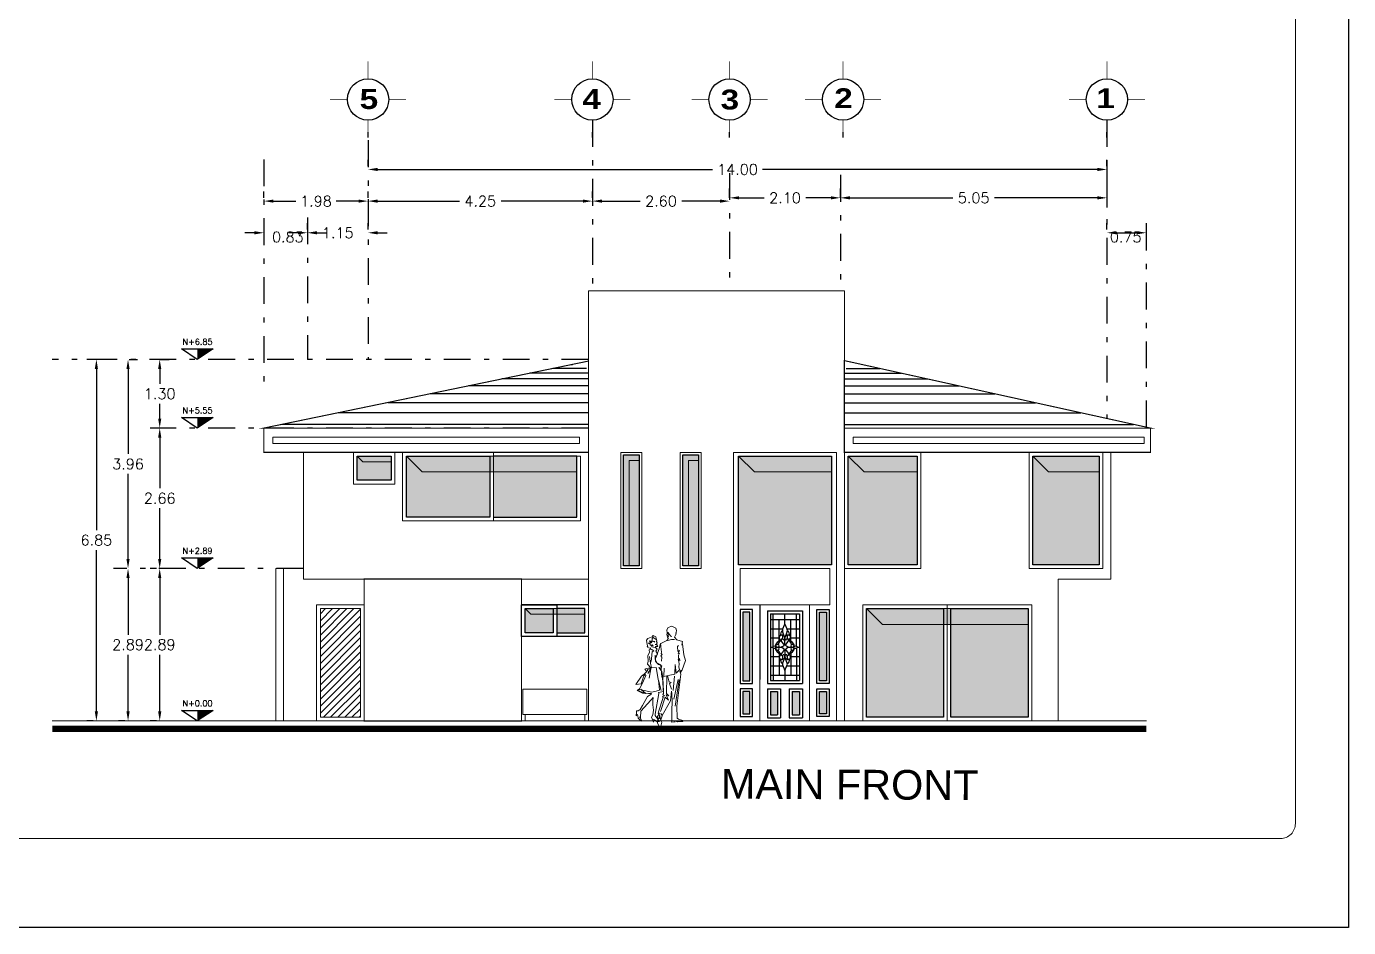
# Model space of a CAD drawing. Header units: millimetres. Extents: x 246.6 to 325.5, y -2 to 41.7.
# Drawn here: x 300.45 to 325.5, y -2.03 to 15.04 of the extents above; entities that cross this region are included whole.
import ezdxf
from ezdxf.enums import TextEntityAlignment as Align

# ---------------------------------------------------------------- set-up
doc = ezdxf.new("R2010")
doc.units = ezdxf.units.MM
doc.header["$LTSCALE"] = 0.05
doc.header["$PDMODE"] = 35
doc.linetypes.add('DASHDOT', pattern=[25.4, 12.7, -6.35, 0, -6.35])
doc.layers.add('AUILIAR', color=8, linetype='Continuous', plot=False)
for name, color, linetype in [('Cancel_1', 163, 'Continuous'), ('EJES', 1, 'DASHDOT'), ('LINEAS', 9, 'Continuous')]:
    doc.layers.add(name, color=color, linetype=linetype)
doc.layers.add('MUROS', color=7, linetype='Continuous', lineweight=18)
doc.styles.add('ARIAL', font='arial.ttf', dxfattribs={"height": 1})
doc.styles.add('NIVEL', font='romans')
doc.styles.add('ROMANS', font='romans.shx', dxfattribs={"height": 0.2})
doc.styles.add('SANSSERIFBOLD', font='sasb____.pfb', dxfattribs={"height": 0.6})
doc.dimstyles.get("Standard").update_dxf_attribs({"dimtxt": 0.2, "dimasz": 0.18, "dimexe": 0.18, "dimexo": 0.0625, "dimgap": 0.09, "dimtad": 0, "dimtih": 1, "dimtoh": 1, "dimzin": 0, "dimdsep": 46, "dimtxsty": 'ROMANS', "dimcen": 0.09, "dimclrd": 3, "dimclrt": 256, "dimadec": 0, "dimazin": 0, "dimtfac": 1, "dimtofl": 0, "dimtmove": 0, "dimatfit": 3, "dimfxl": 0, "dimtolj": 1, "dimtzin": 0, "dimarcsym": 0})

# ---------------------------------------------------------------- blocks, each defined once
blk = doc.blocks.new('*D155')
at = {"layer": 'DEFPOINTS', "color": 0, "ltscale": 0.5, "transparency": 16777216}
for p in [(306.92, 12.334), (306.92, 12.334), (320.92, 12.334)]:
    blk.add_point(p, dxfattribs=at)
at = {"layer": 'MUROS', "color": 0, "lineweight": -2, "ltscale": 0.5, "transparency": 16777216}
for p, q in [((306.92, 12.396), (306.92, 12.514)), ((320.92, 12.396), (320.92, 12.514))]:
    blk.add_line(p, q, dxfattribs=at)
at = {"layer": 'MUROS', "color": 3, "lineweight": -2, "ltscale": 0.5, "transparency": 16777216}
for p, q in [((307.1, 12.334), (313.444, 12.334)), ((320.74, 12.334), (314.395, 12.334))]:
    blk.add_line(p, q, dxfattribs=at)
at = {"layer": 'MUROS', "color": 3, "ltscale": 0.5, "transparency": 16777216}
for points in [[(307.1, 12.364), (307.1, 12.304), (306.92, 12.334)], [(320.74, 12.364), (320.74, 12.304), (320.92, 12.334)]]:
    blk.add_solid(points, dxfattribs=at)
at = {"layer": 'MUROS', "ltscale": 0.5, "transparency": 16777216, "insert": (313.92, 12.334), "char_height": 0.2, "attachment_point": 5, "style": 'ROMANS'}
blk.add_mtext('\\A1;14.00', dxfattribs=at)
blk = doc.blocks.new('*D156')
at = {"layer": 'DEFPOINTS', "color": 0, "ltscale": 0.5, "transparency": 16777216}
for p in [(306.92, 11.734), (311.17, 11.734), (311.17, 11.734)]:
    blk.add_point(p, dxfattribs=at)
at = {"layer": 'MUROS', "color": 0, "lineweight": -2, "ltscale": 0.5, "transparency": 16777216}
for p, q in [((306.92, 11.796), (306.92, 11.914)), ((311.17, 11.796), (311.17, 11.914))]:
    blk.add_line(p, q, dxfattribs=at)
at = {"layer": 'MUROS', "color": 3, "lineweight": -2, "ltscale": 0.5, "transparency": 16777216}
for p, q in [((307.1, 11.734), (308.65, 11.734)), ((310.99, 11.734), (309.44, 11.734))]:
    blk.add_line(p, q, dxfattribs=at)
at = {"layer": 'MUROS', "color": 3, "ltscale": 0.5, "transparency": 16777216}
for points in [[(307.1, 11.764), (307.1, 11.704), (306.92, 11.734)], [(310.99, 11.764), (310.99, 11.704), (311.17, 11.734)]]:
    blk.add_solid(points, dxfattribs=at)
at = {"layer": 'MUROS', "ltscale": 0.5, "transparency": 16777216, "insert": (309.045, 11.734), "char_height": 0.2, "attachment_point": 5, "style": 'ROMANS'}
blk.add_mtext('\\A1;4.25', dxfattribs=at)
blk = doc.blocks.new('*D157')
at = {"layer": 'DEFPOINTS', "color": 0, "ltscale": 0.5, "transparency": 16777216}
for p in [(311.17, 11.734), (313.77, 11.734), (313.77, 11.734)]:
    blk.add_point(p, dxfattribs=at)
at = {"layer": 'MUROS', "color": 0, "lineweight": -2, "ltscale": 0.5, "transparency": 16777216}
for p, q in [((311.17, 11.796), (311.17, 11.914)), ((313.77, 11.796), (313.77, 11.914))]:
    blk.add_line(p, q, dxfattribs=at)
at = {"layer": 'MUROS', "color": 3, "lineweight": -2, "ltscale": 0.5, "transparency": 16777216}
for p, q in [((311.35, 11.734), (312.075, 11.734)), ((313.59, 11.734), (312.865, 11.734))]:
    blk.add_line(p, q, dxfattribs=at)
at = {"layer": 'MUROS', "color": 3, "ltscale": 0.5, "transparency": 16777216}
for points in [[(311.35, 11.764), (311.35, 11.704), (311.17, 11.734)], [(313.59, 11.764), (313.59, 11.704), (313.77, 11.734)]]:
    blk.add_solid(points, dxfattribs=at)
at = {"layer": 'MUROS', "ltscale": 0.5, "transparency": 16777216, "insert": (312.47, 11.734), "char_height": 0.2, "attachment_point": 5, "style": 'ROMANS'}
blk.add_mtext('\\A1;2.60', dxfattribs=at)
blk = doc.blocks.new('*D166')
at = {"layer": 'DEFPOINTS', "color": 0, "ltscale": 0.5, "transparency": 16777216}
for p in [(320.92, 11.134), (321.67, 11.134), (321.67, 11.133)]:
    blk.add_point(p, dxfattribs=at)
at = {"layer": 'MUROS', "color": 0, "lineweight": -2, "ltscale": 0.5, "transparency": 16777216}
for p, q in [((320.92, 11.196), (320.92, 11.314)), ((321.67, 11.195), (321.67, 11.314))]:
    blk.add_line(p, q, dxfattribs=at)
at = {"layer": 'MUROS', "color": 3, "lineweight": -2, "ltscale": 0.5, "transparency": 16777216}
blk.add_line((321.1, 11.134), (321.49, 11.134), dxfattribs=at)
at = {"layer": 'MUROS', "color": 3, "ltscale": 0.5, "transparency": 16777216}
for points in [[(321.1, 11.164), (321.1, 11.104), (320.92, 11.134)], [(321.49, 11.164), (321.49, 11.104), (321.67, 11.134)]]:
    blk.add_solid(points, dxfattribs=at)
at = {"layer": 'MUROS', "ltscale": 0.5, "transparency": 16777216, "insert": (321.277, 11.054), "char_height": 0.2, "attachment_point": 5, "style": 'ROMANS'}
blk.add_mtext('\\A1;0.75', dxfattribs=at)
blk = doc.blocks.new('*D158')
at = {"layer": 'DEFPOINTS', "color": 0, "ltscale": 0.5, "transparency": 16777216}
for p in [(301.771, 8.734), (301.771, 1.884), (301.771, 1.884)]:
    blk.add_point(p, dxfattribs=at)
at = {"layer": 'MUROS', "color": 0, "lineweight": -2, "ltscale": 0.5, "transparency": 16777216}
for p, q in [((301.709, 8.734), (301.591, 8.734)), ((301.709, 1.884), (301.591, 1.884))]:
    blk.add_line(p, q, dxfattribs=at)
at = {"layer": 'MUROS', "color": 3, "lineweight": -2, "ltscale": 0.5, "transparency": 16777216}
for p, q in [((301.771, 8.554), (301.771, 5.499)), ((301.771, 2.064), (301.771, 5.119))]:
    blk.add_line(p, q, dxfattribs=at)
at = {"layer": 'MUROS', "color": 3, "ltscale": 0.5, "transparency": 16777216}
for points in [[(301.741, 8.554), (301.801, 8.554), (301.771, 8.734)], [(301.741, 2.064), (301.801, 2.064), (301.771, 1.884)]]:
    blk.add_solid(points, dxfattribs=at)
at = {"layer": 'MUROS', "ltscale": 0.5, "transparency": 16777216, "insert": (301.771, 5.309), "char_height": 0.2, "attachment_point": 5, "style": 'ROMANS'}
blk.add_mtext('\\A1;6.85', dxfattribs=at)
blk = doc.blocks.new('*D159')
at = {"layer": 'DEFPOINTS', "color": 0, "ltscale": 0.5, "transparency": 16777216}
for p in [(302.371, 4.774), (302.371, 1.884), (302.371, 1.884)]:
    blk.add_point(p, dxfattribs=at)
at = {"layer": 'MUROS', "color": 0, "lineweight": -2, "ltscale": 0.5, "transparency": 16777216}
for p, q in [((302.309, 4.774), (302.191, 4.774)), ((302.309, 1.884), (302.191, 1.884))]:
    blk.add_line(p, q, dxfattribs=at)
at = {"layer": 'MUROS', "color": 3, "lineweight": -2, "ltscale": 0.5, "transparency": 16777216}
for p, q in [((302.371, 4.594), (302.371, 3.519)), ((302.371, 2.064), (302.371, 3.139))]:
    blk.add_line(p, q, dxfattribs=at)
at = {"layer": 'MUROS', "color": 3, "ltscale": 0.5, "transparency": 16777216}
for points in [[(302.341, 4.594), (302.401, 4.594), (302.371, 4.774)], [(302.341, 2.064), (302.401, 2.064), (302.371, 1.884)]]:
    blk.add_solid(points, dxfattribs=at)
at = {"layer": 'MUROS', "ltscale": 0.5, "transparency": 16777216, "insert": (302.371, 3.329), "char_height": 0.2, "attachment_point": 5, "style": 'ROMANS'}
blk.add_mtext('\\A1;2.89', dxfattribs=at)
blk = doc.blocks.new('*D167')
at = {"layer": 'DEFPOINTS', "color": 0, "ltscale": 0.5, "transparency": 16777216}
for p in [(302.329, 8.734), (302.371, 8.734), (302.371, 4.774)]:
    blk.add_point(p, dxfattribs=at)
at = {"layer": 'MUROS', "color": 3, "lineweight": -2, "ltscale": 0.5, "transparency": 16777216}
for p, q in [((302.371, 8.554), (302.371, 6.944)), ((302.371, 4.954), (302.371, 6.564))]:
    blk.add_line(p, q, dxfattribs=at)
at = {"layer": 'MUROS', "color": 0, "lineweight": -2, "ltscale": 0.5, "transparency": 16777216}
for p, q in [((302.391, 8.734), (302.551, 8.734)), ((302.309, 4.774), (302.191, 4.774))]:
    blk.add_line(p, q, dxfattribs=at)
at = {"layer": 'MUROS', "color": 3, "ltscale": 0.5, "transparency": 16777216}
for points in [[(302.341, 8.554), (302.401, 8.554), (302.371, 8.734)], [(302.341, 4.954), (302.401, 4.954), (302.371, 4.774)]]:
    blk.add_solid(points, dxfattribs=at)
at = {"layer": 'MUROS', "ltscale": 0.5, "transparency": 16777216, "insert": (302.371, 6.754), "char_height": 0.2, "attachment_point": 5, "style": 'ROMANS'}
blk.add_mtext('\\A1;3.96', dxfattribs=at)
blk = doc.blocks.new('*D160')
at = {"layer": 'DEFPOINTS', "color": 0, "ltscale": 0.5, "transparency": 16777216}
for p in [(302.971, 4.774), (302.971, 1.884), (302.971, 1.884)]:
    blk.add_point(p, dxfattribs=at)
at = {"layer": 'MUROS', "color": 0, "lineweight": -2, "ltscale": 0.5, "transparency": 16777216}
for p, q in [((302.909, 4.774), (302.791, 4.774)), ((302.909, 1.884), (302.791, 1.884))]:
    blk.add_line(p, q, dxfattribs=at)
at = {"layer": 'MUROS', "color": 3, "lineweight": -2, "ltscale": 0.5, "transparency": 16777216}
for p, q in [((302.971, 4.594), (302.971, 3.519)), ((302.971, 2.064), (302.971, 3.139))]:
    blk.add_line(p, q, dxfattribs=at)
at = {"layer": 'MUROS', "color": 3, "ltscale": 0.5, "transparency": 16777216}
for points in [[(302.941, 4.594), (303.001, 4.594), (302.971, 4.774)], [(302.941, 2.064), (303.001, 2.064), (302.971, 1.884)]]:
    blk.add_solid(points, dxfattribs=at)
at = {"layer": 'MUROS', "ltscale": 0.5, "transparency": 16777216, "insert": (302.971, 3.329), "char_height": 0.2, "attachment_point": 5, "style": 'ROMANS'}
blk.add_mtext('\\A1;2.89', dxfattribs=at)
blk = doc.blocks.new('*D161')
at = {"layer": 'DEFPOINTS', "color": 0, "ltscale": 0.5, "transparency": 16777216}
for p in [(302.971, 7.434), (302.971, 7.434), (302.971, 4.774)]:
    blk.add_point(p, dxfattribs=at)
at = {"layer": 'MUROS', "color": 0, "lineweight": -2, "ltscale": 0.5, "transparency": 16777216}
for p, q in [((302.909, 7.434), (302.791, 7.434)), ((302.909, 4.774), (302.791, 4.774))]:
    blk.add_line(p, q, dxfattribs=at)
at = {"layer": 'MUROS', "color": 3, "lineweight": -2, "ltscale": 0.5, "transparency": 16777216}
for p, q in [((302.971, 7.254), (302.971, 6.294)), ((302.971, 4.954), (302.971, 5.914))]:
    blk.add_line(p, q, dxfattribs=at)
at = {"layer": 'MUROS', "color": 3, "ltscale": 0.5, "transparency": 16777216}
for points in [[(302.941, 7.254), (303.001, 7.254), (302.971, 7.434)], [(302.941, 4.954), (303.001, 4.954), (302.971, 4.774)]]:
    blk.add_solid(points, dxfattribs=at)
at = {"layer": 'MUROS', "ltscale": 0.5, "transparency": 16777216, "insert": (302.971, 6.104), "char_height": 0.2, "attachment_point": 5, "style": 'ROMANS'}
blk.add_mtext('\\A1;2.66', dxfattribs=at)
blk = doc.blocks.new('*D168')
at = {"layer": 'DEFPOINTS', "color": 0, "ltscale": 0.5, "transparency": 16777216}
for p in [(302.911, 8.734), (302.971, 8.734), (302.971, 7.434)]:
    blk.add_point(p, dxfattribs=at)
at = {"layer": 'MUROS', "color": 3, "lineweight": -2, "ltscale": 0.5, "transparency": 16777216}
for p, q in [((302.971, 8.554), (302.971, 8.274)), ((302.971, 7.614), (302.971, 7.894))]:
    blk.add_line(p, q, dxfattribs=at)
at = {"layer": 'MUROS', "color": 0, "lineweight": -2, "ltscale": 0.5, "transparency": 16777216}
for p, q in [((302.973, 8.734), (303.151, 8.734)), ((302.909, 7.434), (302.791, 7.434))]:
    blk.add_line(p, q, dxfattribs=at)
at = {"layer": 'MUROS', "color": 3, "ltscale": 0.5, "transparency": 16777216}
for points in [[(302.941, 8.554), (303.001, 8.554), (302.971, 8.734)], [(302.941, 7.614), (303.001, 7.614), (302.971, 7.434)]]:
    blk.add_solid(points, dxfattribs=at)
at = {"layer": 'MUROS', "ltscale": 0.5, "transparency": 16777216, "insert": (302.971, 8.084), "char_height": 0.2, "attachment_point": 5, "style": 'ROMANS'}
blk.add_mtext('\\A1;1.30', dxfattribs=at)
blk = doc.blocks.new('*D162')
at = {"layer": 'DEFPOINTS', "color": 0, "ltscale": 0.5, "transparency": 16777216}
for p in [(313.77, 11.796), (313.77, 11.734), (315.87, 11.734)]:
    blk.add_point(p, dxfattribs=at)
at = {"layer": 'MUROS', "color": 0, "lineweight": -2, "ltscale": 0.5, "transparency": 16777216}
for p, q in [((313.77, 11.796), (313.77, 11.976)), ((315.87, 11.796), (315.87, 11.976))]:
    blk.add_line(p, q, dxfattribs=at)
at = {"layer": 'MUROS', "color": 3, "lineweight": -2, "ltscale": 0.5, "transparency": 16777216}
for p, q in [((313.95, 11.796), (314.425, 11.796)), ((315.69, 11.796), (315.215, 11.796))]:
    blk.add_line(p, q, dxfattribs=at)
at = {"layer": 'MUROS', "color": 3, "ltscale": 0.5, "transparency": 16777216}
for points in [[(313.95, 11.826), (313.95, 11.766), (313.77, 11.796)], [(315.69, 11.826), (315.69, 11.766), (315.87, 11.796)]]:
    blk.add_solid(points, dxfattribs=at)
at = {"layer": 'MUROS', "ltscale": 0.5, "transparency": 16777216, "insert": (314.82, 11.796), "char_height": 0.2, "attachment_point": 5, "style": 'ROMANS'}
blk.add_mtext('\\A1;2.10', dxfattribs=at)
blk = doc.blocks.new('*D163')
at = {"layer": 'DEFPOINTS', "color": 0, "ltscale": 0.5, "transparency": 16777216}
for p in [(305.77, 11.134), (305.77, 11.134), (306.92, 11.134)]:
    blk.add_point(p, dxfattribs=at)
at = {"layer": 'MUROS', "color": 0, "lineweight": -2, "ltscale": 0.5, "transparency": 16777216}
for p, q in [((305.77, 11.196), (305.77, 11.314)), ((306.92, 11.196), (306.92, 11.314))]:
    blk.add_line(p, q, dxfattribs=at)
at = {"layer": 'MUROS', "color": 3, "lineweight": -2, "ltscale": 0.5, "transparency": 16777216}
for p, q in [((305.59, 11.134), (305.41, 11.134)), ((307.1, 11.134), (307.28, 11.134))]:
    blk.add_line(p, q, dxfattribs=at)
at = {"layer": 'MUROS', "color": 3, "ltscale": 0.5, "transparency": 16777216}
for points in [[(305.59, 11.164), (305.59, 11.104), (305.77, 11.134)], [(307.1, 11.164), (307.1, 11.104), (306.92, 11.134)]]:
    blk.add_solid(points, dxfattribs=at)
at = {"layer": 'MUROS', "ltscale": 0.5, "transparency": 16777216, "insert": (306.345, 11.134), "char_height": 0.2, "attachment_point": 5, "style": 'ROMANS'}
blk.add_mtext('\\A1;1.15', dxfattribs=at)
blk = doc.blocks.new('*D164')
at = {"layer": 'DEFPOINTS', "color": 0, "ltscale": 0.5, "transparency": 16777216}
for p in [(304.945, 11.142), (304.945, 11.134), (305.77, 11.142)]:
    blk.add_point(p, dxfattribs=at)
at = {"layer": 'MUROS', "color": 3, "lineweight": -2, "ltscale": 0.5, "transparency": 16777216}
for p, q in [((304.765, 11.134), (304.585, 11.134)), ((305.95, 11.134), (306.13, 11.134))]:
    blk.add_line(p, q, dxfattribs=at)
at = {"layer": 'MUROS', "color": 0, "lineweight": -2, "ltscale": 0.5, "transparency": 16777216}
for p, q in [((304.945, 11.079), (304.945, 10.954)), ((305.77, 11.079), (305.77, 10.954))]:
    blk.add_line(p, q, dxfattribs=at)
at = {"layer": 'MUROS', "color": 3, "ltscale": 0.5, "transparency": 16777216}
for points in [[(304.765, 11.164), (304.765, 11.104), (304.945, 11.134)], [(305.95, 11.164), (305.95, 11.104), (305.77, 11.134)]]:
    blk.add_solid(points, dxfattribs=at)
at = {"layer": 'MUROS', "ltscale": 0.5, "transparency": 16777216, "insert": (305.399, 11.055), "char_height": 0.2, "attachment_point": 5, "style": 'ROMANS'}
blk.add_mtext('\\A1;0.83', dxfattribs=at)
blk = doc.blocks.new('*D165')
at = {"layer": 'DEFPOINTS', "color": 0, "ltscale": 0.5, "transparency": 16777216}
for p in [(304.945, 11.734), (304.945, 11.734), (306.92, 11.734)]:
    blk.add_point(p, dxfattribs=at)
at = {"layer": 'MUROS', "color": 0, "lineweight": -2, "ltscale": 0.5, "transparency": 16777216}
for p, q in [((304.945, 11.796), (304.945, 11.914)), ((306.92, 11.796), (306.92, 11.914))]:
    blk.add_line(p, q, dxfattribs=at)
at = {"layer": 'MUROS', "color": 3, "lineweight": -2, "ltscale": 0.5, "transparency": 16777216}
for p, q in [((305.125, 11.734), (305.552, 11.734)), ((306.74, 11.734), (306.313, 11.734))]:
    blk.add_line(p, q, dxfattribs=at)
at = {"layer": 'MUROS', "color": 3, "ltscale": 0.5, "transparency": 16777216}
for points in [[(305.125, 11.764), (305.125, 11.704), (304.945, 11.734)], [(306.74, 11.764), (306.74, 11.704), (306.92, 11.734)]]:
    blk.add_solid(points, dxfattribs=at)
at = {"layer": 'MUROS', "ltscale": 0.5, "transparency": 16777216, "insert": (305.932, 11.734), "char_height": 0.2, "attachment_point": 5, "style": 'ROMANS'}
blk.add_mtext('\\A1;1.98', dxfattribs=at)
blk = doc.blocks.new('*D169')
at = {"layer": 'DEFPOINTS', "color": 0, "ltscale": 0.5, "transparency": 16777216}
for p in [(320.92, 12.56), (315.87, 11.796), (320.92, 11.796)]:
    blk.add_point(p, dxfattribs=at)
at = {"layer": 'MUROS', "color": 0, "lineweight": -2, "ltscale": 0.5, "transparency": 16777216}
for p, q in [((320.92, 12.497), (320.92, 11.616)), ((315.87, 11.859), (315.87, 11.976))]:
    blk.add_line(p, q, dxfattribs=at)
at = {"layer": 'MUROS', "color": 3, "lineweight": -2, "ltscale": 0.5, "transparency": 16777216}
for p, q in [((316.05, 11.796), (318, 11.796)), ((320.74, 11.796), (318.79, 11.796))]:
    blk.add_line(p, q, dxfattribs=at)
at = {"layer": 'MUROS', "color": 3, "ltscale": 0.5, "transparency": 16777216}
for points in [[(316.05, 11.826), (316.05, 11.766), (315.87, 11.796)], [(320.74, 11.826), (320.74, 11.766), (320.92, 11.796)]]:
    blk.add_solid(points, dxfattribs=at)
at = {"layer": 'MUROS', "ltscale": 0.5, "transparency": 16777216, "insert": (318.395, 11.796), "char_height": 0.2, "attachment_point": 5, "style": 'ROMANS'}
blk.add_mtext('\\A1;5.05', dxfattribs=at)
blk = doc.blocks.new('02FMAN13')
for points in [[(-0.048, 1.423), (-0.075, 1.468), (-0.051, 1.511), (-0.084, 1.54), (-0.082, 1.557), (-0.037, 1.562), (-0.056, 1.594), (-0.09, 1.596), (-0.054, 1.606), (-0.062, 1.624), (-0.05, 1.637), (-0.059, 1.65), (-0.073, 1.654), (-0.057, 1.658), (-0.064, 1.689), (-0.079, 1.743), (-0.13, 1.766), (-0.137, 1.755), (-0.129, 1.742), (-0.165, 1.738), (-0.225, 1.714), (-0.255, 1.682), (-0.238, 1.6), (-0.225, 1.556), (-0.243, 1.568), (-0.227, 1.538), (-0.194, 1.528), (-0.175, 1.536), (-0.175, 1.511), (-0.201, 1.495), (-0.199, 1.448), (-0.231, 1.39), (-0.221, 1.283), (-0.232, 1.226), (-0.174, 1.152), (-0.26, 1.144), (-0.285, 1.127), (-0.249, 1.086), (-0.299, 1.037), (-0.35, 0.998), (-0.457, 0.837), (-0.356, 0.854), (-0.305, 1.003), (-0.272, 1.027), (-0.266, 1.013), (-0.331, 0.867), (-0.383, 0.756), (-0.429, 0.728), (-0.33, 0.674), (-0.215, 0.668), (-0.158, 0.671), (-0.173, 0.652), (-0.237, 0.614), (-0.328, 0.443), (-0.373, 0.364), (-0.412, 0.338), (-0.444, 0.342), (-0.444, 0.324), (-0.451, 0.243), (-0.429, 0.277), (-0.415, 0.251), (-0.41, 0.201), (-0.363, 0.152), (-0.341, 0.146), (-0.365, 0.203), (-0.386, 0.228), (-0.37, 0.212), (-0.358, 0.331), (-0.169, 0.54), (-0.125, 0.591), (-0.134, 0.533), (-0.135, 0.452), (-0.122, 0.355), (-0.133, 0.266), (-0.159, 0.22), (-0.119, 0.125), (-0.126, 0.178), (-0.104, 0.173), (-0.053, 0.132), (-0.01, 0.141), (-0.089, 0.254), (-0.09, 0.28), (-0.021, 0.67), (-0.023, 0.689), (0.068, 0.708), (0.058, 0.965), (0.037, 1.083), (-0.017, 1.162), (0.027, 1.15), (0.037, 1.196), (-0.023, 1.216), (-0.053, 1.245), (-0.087, 1.311), (-0.091, 1.398), (-0.075, 1.346), (-0.048, 1.418)], [(0.227, 1.942), (0.16, 1.918), (0.132, 1.877), (0.14, 1.811), (0.132, 1.787), (0.151, 1.716), (0.165, 1.71), (0.131, 1.67), (0.019, 1.614), (0.003, 1.596), (-0.013, 1.514), (-0.085, 1.329), (-0.08, 1.284), (-0.055, 1.247), (0.018, 1.212), (0.035, 0.979), (0.063, 0.986), (0.05, 0.971), (0.067, 0.668), (0.057, 0.649), (0.089, 0.627), (0.049, 0.612), (0.06, 0.595), (-0.026, 0.32), (-0.035, 0.288), (-0.01, 0.297), (-0.051, 0.222), (-0.021, 0.194), (-0.033, 0.199), (-0.042, 0.112), (-0.02, 0.057), (0.019, 0.048), (0.037, 0.124), (0.006, 0.19), (-0.004, 0.193), (-0.006, 0.267), (0.019, 0.171), (0.044, 0.244), (0.021, 0.287), (0.042, 0.251), (0.2, 0.533), (0.219, 0.714), (0.227, 0.669), (0.233, 0.506), (0.224, 0.359), (0.226, 0.15), (0.221, 0.126), (0.289, 0.133), (0.279, 0.148), (0.303, 0.148), (0.335, 0.131), (0.433, 0.139), (0.438, 0.156), (0.356, 0.182), (0.33, 0.202), (0.321, 0.429), (0.4, 1.035), (0.378, 1.091), (0.399, 1.067), (0.41, 1.105), (0.383, 1.111), (0.417, 1.101), (0.485, 1.291), (0.454, 1.404), (0.426, 1.607), (0.415, 1.586), (0.427, 1.651), (0.324, 1.687), (0.276, 1.734), (0.302, 1.785), (0.317, 1.86), (0.301, 1.904)]]:
    blk.add_lwpolyline(points, close=True)
for points in [[(0.158, 1.824), (0.15, 1.819), (0.153, 1.804), (0.161, 1.789), (0.158, 1.772), (0.165, 1.735)], [(0.152, 1.82), (0.165, 1.822), (0.178, 1.796), (0.205, 1.754), (0.226, 1.749)], [(0.305, 1.819), (0.309, 1.794), (0.296, 1.784)], [(-0.091, 1.539), (-0.155, 1.554), (-0.156, 1.576), (-0.13, 1.572), (-0.145, 1.59), (-0.158, 1.582), (-0.187, 1.585), (-0.182, 1.605), (-0.22, 1.623), (-0.18, 1.621), (-0.197, 1.669), (-0.158, 1.63), (-0.155, 1.643), (-0.176, 1.659), (-0.148, 1.669), (-0.147, 1.713), (-0.125, 1.73), (-0.072, 1.694)], [(-0.174, 1.26), (-0.156, 1.32), (-0.154, 1.404), (-0.148, 1.46), (-0.114, 1.477), (-0.163, 1.507)], [(-0.143, 1.656), (-0.114, 1.662), (-0.097, 1.656), (-0.115, 1.651), (-0.098, 1.643)], [(0.032, 1.281), (0.036, 1.358), (0.016, 1.382), (0.046, 1.407), (0.022, 1.428), (0.032, 1.451), (0.019, 1.553), (0.02, 1.592)], [(0.084, 1.147), (0.073, 0.988), (0.189, 1.015), (0.281, 1.033), (0.29, 1.217), (0.306, 1.054), (0.371, 1.117), (0.361, 1.172), (0.368, 1.227), (0.361, 1.274), (0.349, 1.32), (0.375, 1.331), (0.381, 1.288), (0.354, 1.343), (0.353, 1.396), (0.371, 1.433), (0.344, 1.424), (0.369, 1.481), (0.342, 1.464), (0.334, 1.557), (0.353, 1.581)], [(0.151, 1.673), (0.218, 1.689), (0.279, 1.691)], [(-0.204, 1.087), (-0.233, 1.1), (-0.233, 1.122), (-0.191, 1.138), (-0.16, 1.164), (-0.174, 1.215), (-0.185, 1.28), (-0.197, 1.372)], [(-0.155, 1.153), (-0.068, 1.161), (-0.049, 1.056), (-0.034, 0.933), (0.024, 0.728), (-0.027, 0.924), (-0.006, 0.73), (-0.073, 0.71), (-0.156, 0.694), (-0.348, 0.741), (-0.265, 0.666), (-0.421, 0.725), (-0.342, 0.752)], [(-0.226, 1.047), (-0.169, 1.137), (-0.205, 0.958)], [(0.147, 1.011), (0.173, 0.882), (0.185, 0.892), (0.212, 0.879), (0.195, 0.866), (0.183, 0.856), (0.219, 0.749)], [(0.01, 0.328), (0.103, 0.598), (0.166, 0.542), (0.121, 0.641), (0.169, 0.625), (0.124, 0.669), (0.134, 0.998)], [(0.277, 1), (0.255, 0.725)], [(0.345, 0.937), (0.267, 0.564)], [(0.367, 0.928), (0.287, 0.432)]]:
    blk.add_lwpolyline(points)

msp = doc.modelspace()

# ---------------------------------------------------------------- hatches: boundary and pattern name
at = {"layer": 'Cancel_1'}
h = msp.add_hatch(dxfattribs=at)
h.set_pattern_fill('LINE', color=256, scale=0.03, angle=45)
h.set_pattern_definition([(45, (-78.16936, 0), (-0.06735192, 0.06735192), [])])
h.paths.add_polyline_path([(306.775, 4.014), (306.015, 4.014), (306.015, 1.954), (306.775, 1.954)])
at = {"layer": 'MUROS', "ltscale": 0.5}
h = msp.add_hatch(color=256, dxfattribs=at)
h.dxf.hatch_style = 1
h.paths.add_polyline_path([(307.645, 6.904), (307.945, 6.604), (310.875, 6.604), (310.875, 6.904)])
h.paths.add_polyline_path([(306.715, 6.904), (306.821, 6.797), (307.355, 6.797), (307.355, 6.904)])
h.paths.add_polyline_path([(309.895, 4.014), (310.001, 3.907), (311.025, 3.907), (311.025, 4.014)])
h.paths.add_polyline_path([(313.94, 6.904), (314.24, 6.604), (315.699, 6.604), (315.699, 6.904)])
h.paths.add_polyline_path([(316.018, 6.904), (316.318, 6.604), (317.324, 6.604), (317.324, 6.904)])
h.paths.add_polyline_path([(319.514, 6.904), (319.814, 6.604), (320.775, 6.604), (320.775, 6.904)])
h.paths.add_polyline_path([(316.365, 4.014), (316.665, 3.714), (319.425, 3.714), (319.425, 4.014)])
h = msp.add_hatch(color=256, dxfattribs=at)
h.dxf.hatch_style = 1
h.set_gradient(color1=(56, 56, 255), color2=(171, 212, 227), tint=1)
h.paths.add_polyline_path([(307.355, 6.797), (306.821, 6.797), (306.715, 6.904), (306.715, 6.444), (307.355, 6.444)])
h.paths.add_polyline_path([(309.227, 6.604), (307.945, 6.604), (307.645, 6.904), (307.645, 5.744), (309.227, 5.744)])
h.paths.add_polyline_path([(310.875, 6.604), (309.297, 6.604), (309.297, 5.744), (310.875, 5.744)])
h.paths.add_polyline_path([(310.427, 3.907), (310.001, 3.907), (309.895, 4.014), (309.895, 3.553), (310.427, 3.553)])
h.paths.add_polyline_path([(311.025, 3.907), (310.497, 3.907), (310.497, 3.553), (311.025, 3.553)])
h.paths.add_polyline_path([(315.699, 6.604), (314.24, 6.604), (313.94, 6.904), (313.94, 4.844), (315.699, 4.844)])
h.paths.add_polyline_path([(317.324, 6.604), (316.318, 6.604), (316.018, 6.904), (316.018, 4.844), (317.324, 4.844)])
h.paths.add_polyline_path([(320.775, 6.604), (319.814, 6.604), (319.514, 6.904), (319.514, 4.844), (320.775, 4.844)])
h.paths.add_polyline_path([(317.825, 3.714), (316.665, 3.714), (316.365, 4.014), (316.365, 1.954), (317.825, 1.954)])
h.paths.add_polyline_path([(319.425, 3.714), (317.965, 3.714), (317.965, 1.954), (319.425, 1.954)])
h = msp.add_hatch(color=256, dxfattribs=at)
h.dxf.hatch_style = 1
h.paths.add_polyline_path([(311.864, 4.824), (311.864, 6.817), (312.057, 6.817), (312.057, 6.924), (311.757, 6.924), (311.757, 4.824)])
h = msp.add_hatch(color=256, dxfattribs=at)
h.dxf.hatch_style = 1
h.set_gradient(color1=(56, 56, 255), color2=(171, 212, 227), tint=1)
h.paths.add_polyline_path([(312.057, 6.817), (311.864, 6.817), (311.864, 4.824), (312.057, 4.824)])
h.paths.add_polyline_path([(313.182, 6.817), (312.989, 6.817), (312.989, 4.824), (313.182, 4.824)])
h = msp.add_hatch(color=256, dxfattribs=at)
h.dxf.hatch_style = 1
h.paths.add_polyline_path([(312.989, 4.824), (312.989, 6.817), (313.182, 6.817), (313.182, 6.924), (312.882, 6.924), (312.882, 4.824)])
h = msp.add_hatch(color=256, dxfattribs=at)
h.dxf.hatch_style = 1
h.set_gradient(color1=(56, 56, 255), color2=(171, 212, 227), tint=1)
h.paths.add_polyline_path([(314.156, 3.947), (314.02, 3.947), (314.02, 2.644), (314.156, 2.644)])
h.paths.add_polyline_path([(315.608, 3.947), (315.472, 3.947), (315.472, 2.644), (315.608, 2.644)])
h.paths.add_polyline_path([(315.608, 2.445), (315.472, 2.445), (315.472, 2.021), (315.608, 2.021)])
h.paths.add_polyline_path([(315.094, 2.44), (314.956, 2.44), (314.956, 1.999), (315.094, 1.999)])
h.paths.add_polyline_path([(314.681, 2.44), (314.544, 2.44), (314.544, 1.999), (314.681, 1.999)])
h.paths.add_polyline_path([(314.156, 2.445), (314.02, 2.445), (314.02, 2.021), (314.156, 2.021)])

# ---------------------------------------------------------------- linework, layer by layer
for p, q in [((303.383, 8.934), (303.983, 8.934)), ((303.683, 8.734), (303.383, 8.934)), ((303.983, 8.934), (303.683, 8.734)), ((303.383, 7.634), (303.983, 7.634)), ((303.683, 7.434), (303.383, 7.634)), ((303.983, 7.634), (303.683, 7.434)), ((303.383, 4.974), (303.983, 4.974)), ((303.683, 4.774), (303.383, 4.974)), ((303.983, 4.974), (303.683, 4.774)), ((303.383, 2.084), (303.983, 2.084)), ((303.683, 1.884), (303.383, 2.084)), ((303.983, 2.084), (303.683, 1.884))]:
    msp.add_line(p, q)
at = {"color": 2}
msp.add_line((314.343, 4.083), (314.343, 2.669), dxfattribs=at)
for points in [[(303.683, 8.734), (303.683, 8.934), (303.983, 8.934)], [(303.683, 7.434), (303.683, 7.634), (303.983, 7.634)], [(303.683, 4.774), (303.683, 4.974), (303.983, 4.974)], [(303.683, 1.884), (303.683, 2.084), (303.983, 2.084)]]:
    msp.add_solid(points)
at = {"layer": 'AUILIAR'}
msp.add_lwpolyline([(246.569, -2.03), (246.569, 41.661), (325.499, 41.661), (325.499, -2.03)], close=True, dxfattribs=at)
at = {"layer": 'Cancel_1'}
for p, q in [((311.095, 4.084), (309.825, 4.084)), ((310.497, 4.084), (310.497, 3.483)), ((314.489, 3.968), (314.489, 2.594)), ((314.489, 3.968), (315.149, 3.968)), ((314.544, 3.913), (314.544, 2.649)), ((314.544, 3.913), (315.094, 3.913)), ((314.544, 3.809), (315.094, 3.809)), ((314.599, 3.296), (314.599, 3.913)), ((314.709, 3.395), (314.709, 3.809)), ((314.819, 3.721), (314.819, 3.913)), ((314.929, 3.395), (314.929, 3.809)), ((315.039, 3.296), (315.039, 3.913)), ((315.094, 3.913), (315.094, 2.649)), ((315.149, 3.968), (315.149, 2.594)), ((314.544, 3.633), (314.782, 3.633)), ((314.775, 3.617), (314.819, 3.721)), ((314.819, 3.469), (314.775, 3.582)), ((314.819, 3.721), (314.863, 3.617)), ((314.863, 3.582), (314.819, 3.469)), ((314.856, 3.633), (315.094, 3.633)), ((311.095, 3.483), (309.825, 3.483)), ((314.544, 3.457), (314.71, 3.457)), ((314.544, 3.281), (314.581, 3.281)), ((314.544, 3.281), (314.581, 3.281)), ((314.599, 3.266), (314.599, 2.649)), ((314.655, 3.281), (314.709, 3.281)), ((314.655, 3.281), (314.709, 3.281)), ((314.809, 3.322), (314.714, 3.45)), ((314.819, 3.333), (314.819, 3.457)), ((314.829, 3.322), (314.921, 3.446)), ((314.926, 3.457), (315.094, 3.457)), ((314.929, 3.281), (314.983, 3.281)), ((314.929, 3.281), (314.983, 3.281)), ((315.039, 3.266), (315.039, 2.649)), ((315.056, 3.281), (315.094, 3.281)), ((315.056, 3.281), (315.094, 3.281)), ((314.544, 3.105), (314.71, 3.105)), ((314.709, 3.167), (314.709, 2.753)), ((314.809, 3.24), (314.714, 3.112)), ((314.819, 3.093), (314.775, 2.98)), ((314.819, 3.229), (314.819, 3.105)), ((314.863, 2.98), (314.819, 3.093)), ((314.829, 3.24), (314.921, 3.116)), ((314.926, 3.105), (315.094, 3.105)), ((314.929, 3.167), (314.929, 2.753)), ((314.544, 2.929), (314.782, 2.929)), ((314.775, 2.945), (314.819, 2.841)), ((314.819, 2.841), (314.863, 2.945)), ((314.819, 2.841), (314.819, 2.649)), ((314.856, 2.929), (315.094, 2.929)), ((314.489, 2.594), (315.149, 2.594)), ((314.544, 2.753), (315.094, 2.753)), ((314.544, 2.649), (315.094, 2.649)), ((314.489, 2.495), (314.736, 2.495)), ((314.489, 2.495), (314.489, 1.944)), ((314.544, 2.44), (314.681, 2.44)), ((314.544, 2.44), (314.544, 1.999)), ((314.681, 2.44), (314.681, 1.999)), ((314.736, 2.495), (314.736, 1.944)), ((314.901, 2.495), (315.149, 2.495)), ((314.901, 2.495), (314.901, 1.944)), ((314.956, 2.44), (315.094, 2.44)), ((314.956, 2.44), (314.956, 1.999)), ((315.094, 2.44), (315.094, 1.999)), ((315.149, 2.495), (315.149, 1.944)), ((314.489, 1.944), (314.736, 1.944)), ((314.544, 1.999), (314.681, 1.999)), ((314.901, 1.944), (315.149, 1.944)), ((314.956, 1.999), (315.094, 1.999))]:
    msp.add_line(p, q, dxfattribs=at)
for points in [[(306.715, 6.904), (307.355, 6.904), (307.355, 6.444), (306.715, 6.444)], [(307.645, 6.904), (309.227, 6.904), (309.227, 5.744), (307.645, 5.744)], [(311.757, 6.924), (312.057, 6.924), (312.057, 4.824), (311.757, 4.824)], [(312.882, 6.924), (313.182, 6.924), (313.182, 4.824), (312.882, 4.824)], [(313.94, 6.904), (315.699, 6.904), (315.699, 4.844), (313.94, 4.844)], [(316.018, 6.904), (317.324, 6.904), (317.324, 4.844), (316.018, 4.844)], [(319.514, 6.904), (320.775, 6.904), (320.775, 4.844), (319.514, 4.844)], [(309.825, 4.084), (310.497, 4.084), (310.497, 3.483), (309.825, 3.483)], [(309.895, 4.014), (310.427, 4.014), (310.427, 3.553), (309.895, 3.553)], [(316.365, 4.014), (317.825, 4.014), (317.825, 1.954), (316.365, 1.954)], [(317.965, 4.014), (319.425, 4.014), (319.425, 1.954), (317.965, 1.954)], [(314.02, 2.644), (314.156, 2.644), (314.156, 3.947), (314.02, 3.947)], [(315.472, 2.644), (315.472, 3.947), (315.608, 3.947), (315.608, 2.644)], [(314.02, 2.445), (314.02, 2.021), (314.156, 2.021), (314.156, 2.445)], [(315.472, 2.445), (315.608, 2.445), (315.608, 2.021), (315.472, 2.021)]]:
    msp.add_lwpolyline(points, close=True, dxfattribs=at)
for points in [[(309.297, 5.744), (310.875, 5.744), (310.875, 6.904), (309.297, 6.904)], [(310.497, 3.553), (311.025, 3.553), (311.025, 4.014), (310.497, 4.014)], [(313.97, 2.594), (314.206, 2.594), (314.206, 3.997), (313.97, 3.997), (313.97, 2.594)], [(315.422, 2.594), (315.422, 3.997), (315.658, 3.997), (315.658, 2.594), (315.422, 2.594)], [(313.97, 2.495), (313.97, 1.971), (314.206, 1.971), (314.206, 2.495), (313.97, 2.495)], [(315.422, 2.495), (315.658, 2.495), (315.658, 1.971), (315.422, 1.971), (315.422, 2.495)]]:
    msp.add_lwpolyline(points, dxfattribs=at)
for centre, radius, start, end in [((314.764, 3.457), 0.055, 336.4218, 168.7965), ((314.837, 3.517), 0.105, 129.4252, 187.9718), ((314.715, 3.473), 0.0626, 341.9467, 38.8171), ((314.803, 3.599), 0.033, 147.9946, 212.0054), ((314.874, 3.457), 0.055, 22.881, 203.5782), ((314.923, 3.473), 0.0626, 141.1829, 198.0533), ((314.835, 3.599), 0.033, 327.9946, 32.0054), ((314.801, 3.517), 0.105, 352.0282, 50.5748), ((314.618, 3.256), 0.0445, 34.2956, 145.7044), ((314.618, 3.306), 0.0445, 214.2956, 325.7044), ((314.768, 3.274), 0.135, 99.5466, 170.3178), ((314.768, 3.288), 0.135, 189.6822, 260.4534), ((314.656, 3.348), 0.0213, 248.9243, 319.6427), ((314.656, 3.269), 0.0213, 40.3573, 111.0757), ((314.656, 3.293), 0.0213, 248.9243, 319.6427), ((314.681, 3.308), 0.0275, 250.7742, 109.2258), ((314.681, 3.253), 0.0275, 250.7742, 109.2258), ((314.788, 3.322), 0.0949, 116.535, 173.4556), ((314.708, 3.425), 0.144, 270.2209, 320.3284), ((314.708, 3.137), 0.144, 39.6716, 89.7791), ((314.732, 3.463), 0.022, 168.7965, 216.5289), ((314.766, 3.415), 0.0217, 55.7186, 201.3619), ((314.796, 3.446), 0.022, 161.9467, 321.3389), ((314.929, 3.425), 0.144, 219.6716, 269.7791), ((314.929, 3.137), 0.144, 90.2209, 140.3284), ((314.846, 3.449), 0.0267, 212.8956, 218.6611), ((314.842, 3.446), 0.022, 218.6611, 18.0533), ((314.872, 3.415), 0.0217, 338.6381, 124.2814), ((314.849, 3.322), 0.0949, 6.5444, 63.465), ((314.869, 3.274), 0.135, 9.6822, 80.4534), ((314.869, 3.288), 0.135, 279.5466, 350.3178), ((314.894, 3.465), 0.033, 323.4711, 22.881), ((314.956, 3.308), 0.0275, 70.7742, 289.2258), ((314.956, 3.253), 0.0275, 70.7742, 289.2258), ((314.982, 3.348), 0.0213, 220.3573, 291.0757), ((314.982, 3.269), 0.0213, 68.9243, 139.6427), ((314.982, 3.293), 0.0213, 220.3573, 291.0757), ((315.019, 3.256), 0.0445, 34.2956, 145.7044), ((315.019, 3.306), 0.0445, 214.2956, 325.7044), ((314.656, 3.214), 0.0213, 40.3573, 111.0757), ((314.788, 3.24), 0.0949, 186.5444, 243.465), ((314.764, 3.105), 0.055, 191.2035, 23.5782), ((314.732, 3.099), 0.022, 143.4711, 191.2035), ((314.837, 3.045), 0.105, 172.0282, 230.5748), ((314.766, 3.147), 0.0217, 158.6381, 304.2814), ((314.715, 3.089), 0.0626, 321.1829, 18.0533), ((314.796, 3.115), 0.022, 38.6611, 198.0533), ((314.874, 3.105), 0.055, 156.4218, 337.119), ((314.846, 3.113), 0.0267, 141.3389, 147.1044), ((314.842, 3.115), 0.022, 341.9467, 141.3389), ((314.872, 3.147), 0.0217, 235.7186, 21.3619), ((314.923, 3.089), 0.0626, 161.9467, 218.8171), ((314.801, 3.045), 0.105, 309.4252, 7.9718), ((314.849, 3.24), 0.0949, 296.535, 353.4556), ((314.894, 3.096), 0.033, 337.119, 36.5289), ((314.982, 3.214), 0.0213, 68.9243, 139.6427), ((314.803, 2.963), 0.033, 147.9946, 212.0054), ((314.835, 2.963), 0.033, 327.9946, 32.0054)]:
    msp.add_arc(centre, radius, start, end, dxfattribs=at)
at = {"layer": 'EJES', "ltscale": 0.03}
for p, q in [((306.92, 12.939), (306.92, 13.092)), ((311.17, 12.939), (311.17, 13.092)), ((313.77, 12.939), (313.77, 13.092)), ((315.92, 12.939), (315.92, 13.092)), ((320.92, 12.939), (320.92, 13.092))]:
    msp.add_line(p, q, dxfattribs=at)
at = {"layer": 'EJES', "ltscale": 0.8}
for p, q in [((311.17, 13.269), (311.17, 10.034)), ((320.92, 13.269), (320.92, 7.616)), ((306.92, 12.886), (306.92, 8.734)), ((304.945, 12.525), (304.945, 8.151)), ((313.77, 12.266), (313.77, 10.034)), ((315.87, 12.229), (315.87, 10.034)), ((305.77, 11.424), (305.77, 8.734)), ((321.67, 7.45), (321.67, 11.37)), ((311.095, 8.734), (300.935, 8.734)), ((311.095, 7.434), (302.791, 7.434)), ((305.695, 4.774), (302.096, 4.774))]:
    msp.add_line(p, q, dxfattribs=at)
at = {"layer": 'EJES', "linetype": 'Continuous', "ltscale": 0.5}
for p, q in [((311.061, 8.564), (310.421, 8.564)), ((310.794, 8.634), (310.76, 8.634)), ((315.979, 8.564), (316.619, 8.564)), ((311.095, 8.364), (309.452, 8.364)), ((311.095, 8.474), (309.985, 8.474)), ((315.945, 8.474), (317.025, 8.474)), ((315.945, 8.364), (317.524, 8.364)), ((311.095, 8.084), (308.095, 8.084)), ((311.095, 8.234), (308.822, 8.234)), ((315.945, 8.234), (318.114, 8.234)), ((315.945, 8.084), (318.795, 8.084)), ((311.095, 7.914), (307.291, 7.914)), ((315.945, 7.914), (319.566, 7.914)), ((311.095, 7.724), (306.35, 7.724)), ((315.945, 7.724), (320.429, 7.724)), ((311.095, 7.504), (305.284, 7.504)), ((315.945, 7.504), (321.427, 7.504))]:
    msp.add_line(p, q, dxfattribs=at)
at = {"layer": 'LINEAS', "linetype": 'Continuous', "const_width": 0.011}
for points in [[(306.92, 14.051), (306.92, 14.381)], [(311.17, 14.051), (311.17, 14.381)], [(313.77, 14.051), (313.77, 14.381)], [(315.92, 14.051), (315.92, 14.381)], [(320.92, 14.051), (320.92, 14.381)], [(306.529, 13.66), (306.199, 13.66)], [(307.311, 13.66), (307.641, 13.66)], [(310.779, 13.66), (310.449, 13.66)], [(311.561, 13.66), (311.891, 13.66)], [(313.379, 13.66), (313.049, 13.66)], [(314.161, 13.66), (314.491, 13.66)], [(315.529, 13.66), (315.199, 13.66)], [(316.311, 13.66), (316.641, 13.66)], [(320.529, 13.66), (320.199, 13.66)], [(321.311, 13.66), (321.641, 13.66)], [(306.92, 13.269), (306.92, 12.939)], [(311.17, 13.269), (311.17, 12.939)], [(313.77, 13.269), (313.77, 12.939)], [(315.92, 13.269), (315.92, 12.939)], [(320.92, 13.269), (320.92, 12.939)]]:
    msp.add_lwpolyline(points, dxfattribs=at)
at = {"layer": 'LINEAS', "linetype": 'Continuous'}
for centre in [(306.92, 13.66), (311.17, 13.66), (313.77, 13.66), (315.92, 13.66), (320.92, 13.66)]:
    msp.add_circle(centre, 0.391, dxfattribs=at)
at = {"layer": 'MUROS', "ltscale": 0.5}
for p, q in [((315.945, 10.034), (311.095, 10.034)), ((311.095, 10.034), (311.095, 6.974)), ((315.945, 10.034), (315.945, 1.884)), ((311.095, 8.703), (304.945, 7.434)), ((311.095, 8.703), (304.945, 7.434)), ((315.945, 8.712), (321.745, 7.434)), ((321.745, 7.434), (315.945, 8.712)), ((304.945, 7.434), (304.945, 6.974)), ((304.945, 7.434), (304.945, 6.974)), ((304.945, 7.434), (311.095, 7.434)), ((321.745, 7.434), (315.945, 7.434)), ((321.745, 7.434), (321.745, 6.974)), ((321.745, 6.974), (321.745, 7.434)), ((304.945, 6.974), (305.095, 6.974)), ((304.945, 6.974), (311.095, 6.974)), ((304.945, 6.974), (305.095, 6.974)), ((305.695, 6.974), (305.695, 4.574)), ((305.845, 6.974), (305.695, 6.974)), ((305.695, 6.974), (305.845, 6.974)), ((305.845, 6.974), (306.195, 6.974)), ((306.645, 6.974), (306.645, 6.374)), ((307.425, 6.974), (307.425, 6.374)), ((307.575, 6.974), (307.575, 5.674)), ((309.297, 6.974), (309.297, 5.674)), ((310.875, 6.904), (310.945, 6.904)), ((310.945, 5.674), (310.945, 6.904)), ((311.095, 6.974), (311.095, 1.884)), ((313.845, 6.974), (313.845, 1.884)), ((313.845, 6.974), (313.845, 1.884)), ((313.845, 6.974), (315.795, 6.974)), ((315.795, 6.974), (315.795, 1.884)), ((315.945, 6.974), (315.948, 6.974)), ((315.945, 6.974), (320.845, 6.974)), ((317.394, 6.974), (317.394, 4.774)), ((319.444, 6.974), (319.444, 4.774)), ((320.845, 6.974), (320.995, 6.974)), ((320.995, 6.974), (320.995, 4.574)), ((320.995, 6.974), (321.745, 6.974)), ((321.745, 6.974), (321.595, 6.974)), ((321.595, 6.974), (321.745, 6.974)), ((307.425, 6.374), (306.645, 6.374)), ((305.17, 4.774), (305.17, 1.884)), ((305.17, 4.774), (305.32, 4.774)), ((305.32, 4.774), (305.32, 1.884)), ((311.095, 4.574), (305.695, 4.574)), ((306.845, 4.574), (306.845, 1.884)), ((309.825, 4.574), (309.825, 1.884)), ((319.995, 4.574), (319.995, 1.884)), ((320.995, 4.574), (319.995, 4.574)), ((305.945, 4.084), (305.945, 1.884)), ((306.845, 4.084), (305.945, 4.084)), ((314.343, 4.083), (314.343, 1.884)), ((315.285, 4.083), (315.285, 1.884)), ((319.495, 4.084), (316.295, 4.084)), ((316.295, 4.084), (316.295, 1.884)), ((317.895, 4.084), (317.895, 1.884)), ((319.495, 4.084), (319.495, 1.884)), ((321.67, 1.884), (300.935, 1.884)), ((309.895, 1.884), (309.895, 2.004)), ((311.025, 2.004), (311.025, 1.884))]:
    msp.add_line(p, q, dxfattribs=at)
at = {"layer": 'MUROS'}
msp.add_lwpolyline([(248.256, 39.591, -0.414214), (248.639, 39.973), (324.211, 39.973, -0.414214), (324.492, 39.692), (324.492, -0.061, -0.414214), (324.211, -0.342), (248.639, -0.342, -0.414214), (248.256, 0.04)], format="xyb", close=True, dxfattribs=at)
at = {"layer": 'MUROS', "ltscale": 0.5}
for points in [[(311.095, 10.034), (315.945, 10.034), (315.945, 1.884), (311.095, 1.884)], [(305.115, 7.264), (310.925, 7.264), (310.925, 7.144), (305.115, 7.144)], [(316.115, 7.264), (321.625, 7.264), (321.625, 7.144), (316.115, 7.144)], [(306.645, 6.974), (307.425, 6.974), (307.425, 6.374), (306.645, 6.374)], [(306.715, 6.904), (306.821, 6.797), (307.355, 6.797), (307.355, 6.904)], [(307.575, 6.974), (309.297, 6.974), (309.297, 5.674), (307.575, 5.674)], [(307.645, 6.904), (307.945, 6.604), (310.875, 6.604), (310.875, 6.904)], [(311.707, 6.974), (312.107, 6.974), (312.107, 4.774), (311.707, 4.774)], [(311.864, 4.824), (311.864, 6.817), (312.057, 6.817), (312.057, 6.924), (311.757, 6.924), (311.757, 4.824)], [(312.832, 6.974), (313.232, 6.974), (313.232, 4.774), (312.832, 4.774)], [(312.989, 4.824), (312.989, 6.817), (313.182, 6.817), (313.182, 6.924), (312.882, 6.924), (312.882, 4.824)], [(313.94, 6.904), (314.24, 6.604), (315.699, 6.604), (315.699, 6.904)], [(315.945, 6.974), (317.394, 6.974), (317.394, 4.774), (315.945, 4.774)], [(316.018, 6.904), (316.318, 6.604), (317.324, 6.604), (317.324, 6.904)], [(319.444, 6.974), (320.845, 6.974), (320.845, 4.774), (319.444, 4.774)], [(319.514, 6.904), (319.814, 6.604), (320.775, 6.604), (320.775, 6.904)], [(313.97, 4.774), (315.669, 4.774), (315.669, 4.083), (313.97, 4.083)], [(305.945, 4.084), (306.845, 4.084), (306.845, 1.884), (305.945, 1.884)], [(306.015, 4.014), (306.775, 4.014), (306.775, 1.954), (306.015, 1.954)], [(309.895, 4.014), (310.001, 3.907), (311.025, 3.907), (311.025, 4.014)], [(316.295, 4.084), (317.895, 4.084), (317.895, 1.884), (316.295, 1.884)], [(316.365, 4.014), (316.665, 3.714), (319.425, 3.714), (319.425, 4.014)], [(317.895, 4.084), (319.495, 4.084), (319.495, 1.884), (317.895, 1.884)], [(309.855, 2.484), (311.065, 2.484), (311.065, 2.004), (309.855, 2.004)]]:
    msp.add_lwpolyline(points, close=True, dxfattribs=at)
at = {"layer": 'MUROS', "ltscale": 0.5, "const_width": 0.02}
for points in [[(304.945, 7.434), (311.095, 7.434), (311.095, 8.703)], [(315.945, 8.712), (315.945, 7.434), (321.745, 7.434)], [(304.945, 7.434), (311.095, 7.434), (311.095, 6.974), (304.945, 6.974)], [(315.945, 7.434), (321.745, 7.434), (321.745, 6.974), (315.945, 6.974)], [(306.845, 4.574), (309.825, 4.574), (309.825, 1.884), (306.845, 1.884)]]:
    msp.add_lwpolyline(points, close=True, dxfattribs=at)
at = {"layer": 'MUROS', "ltscale": 0.5}
for points in [[(307.575, 5.674), (307.575, 6.974), (309.297, 6.974)], [(310.945, 5.674), (307.575, 5.674)]]:
    msp.add_lwpolyline(points, dxfattribs=at)
at = {"layer": 'MUROS', "ltscale": 0.5, "const_width": 0.12}
msp.add_lwpolyline([(321.67, 1.734), (300.935, 1.734)], dxfattribs=at)

# ---------------------------------------------------------------- block references
at = {"layer": 'MUROS', "ltscale": 0.5}
msp.add_blockref('02FMAN13', (312.449, 1.736), dxfattribs=at)

# ---------------------------------------------------------------- texts
at = {"style": 'NIVEL'}
for s, p in [('N+6.85', (303.688, 9.012)), ('N+5.55', (303.688, 7.712)), ('N+2.89', (303.688, 5.052)), ('N+0.00', (303.688, 2.162))]:
    msp.add_text(s, height=0.1125, dxfattribs=at).set_placement(p, align=Align.CENTER)
at = {"layer": 'MUROS', "color": 7, "linetype": 'ByBlock', "style": 'SANSSERIFBOLD', "width": 1.2}
for s, p in [('5', (306.76, 13.479)), ('4', (310.981, 13.48)), ('3', (313.6, 13.471)), ('2', (315.753, 13.495)), ('1', (320.72, 13.495))]:
    msp.add_text(s, height=0.376, dxfattribs=at).set_placement(p)
at = {"layer": 'MUROS', "style": 'ARIAL'}
msp.add_text('MAIN FRONT', height=0.5616, rotation=359.6871, dxfattribs=at).set_placement((313.604, 0.413))

# ---------------------------------------------------------------- dimensions: what is measured, and where the dimension line sits
at = {"layer": 'MUROS', "ltscale": 0.5}
for base, p1, p2, picture, middle in [((320.92, 11.796), (315.87, 11.796), (320.92, 12.56), '*D169', (318.395, 11.796)), ((304.944761742, 11.733967939), (306.919761742, 11.733967939), (304.944761742, 11.733967939), '*D165', (305.932261742, 11.733967939)), ((313.77, 11.796), (315.87, 11.734), (313.77, 11.734), '*D162', (314.82, 11.796)), ((305.77, 11.134), (306.92, 11.134), (305.77, 11.134), '*D163', (306.345, 11.134))]:
    dim = msp.add_linear_dim(base=base, p1=p1, p2=p2, dimstyle='Standard', override={"dimtfillclr": 3}, dxfattribs=at)
    dim.commit()
    dim.dimension.update_dxf_attribs({"geometry": picture, "text_midpoint": middle})
for base, p1, p2, picture, middle in [((306.92, 12.334), (320.92, 12.334), (306.92, 12.334), '*D155', (313.92, 12.334)), ((311.17, 11.734), (306.92, 11.734), (311.17, 11.734), '*D156', (309.045, 11.734)), ((313.77, 11.734), (311.17, 11.734), (313.77, 11.734), '*D157', (312.47, 11.734))]:
    dim = msp.add_linear_dim(base=base, p1=p1, p2=p2, dimstyle='Standard', dxfattribs=at)
    dim.commit()
    dim.dimension.update_dxf_attribs({"geometry": picture, "text_midpoint": middle})
for base, p1, p2, override, picture, middle in [((321.67, 11.134), (320.92, 11.134), (321.67, 11.133), {"dimtmove": 2}, '*D166', (321.277, 11.054)), ((304.944761742, 11.133967939), (305.769761742, 11.141666466), (304.944761742, 11.141666466), {"dimtmove": 2, "dimtfillclr": 3}, '*D164', (305.39948315, 11.055134718))]:
    dim = msp.add_linear_dim(base=base, p1=p1, p2=p2, dimstyle='Standard', override=override, dxfattribs=at)
    dim.commit()
    dim.dimension.update_dxf_attribs({"geometry": picture, "text_midpoint": middle, "dimtype": 160})
for base, p1, p2, picture, middle in [((301.771, 1.884), (301.771, 8.734), (301.771, 1.884), '*D158', (301.771, 5.309)), ((302.371, 8.734), (302.371, 4.774), (302.329, 8.734), '*D167', (302.371, 6.754)), ((302.971, 7.434), (302.971, 4.774), (302.971, 7.434), '*D161', (302.971, 6.104)), ((302.371, 1.884), (302.371, 4.774), (302.371, 1.884), '*D159', (302.371, 3.329)), ((302.971, 1.884), (302.971, 4.774), (302.971, 1.884), '*D160', (302.971, 3.329))]:
    dim = msp.add_linear_dim(base=base, p1=p1, p2=p2, angle=270, dimstyle='Standard', dxfattribs=at)
    dim.commit()
    dim.dimension.update_dxf_attribs({"geometry": picture, "text_midpoint": middle})
dim = msp.add_linear_dim(base=(302.971, 8.734), p1=(302.971, 7.434), p2=(302.911, 8.734), angle=270, dimstyle='Standard', override={"dimtfillclr": 3}, dxfattribs=at)
dim.commit()
dim.dimension.update_dxf_attribs({"geometry": '*D168', "text_midpoint": (302.971, 8.084)})

doc.saveas('drawing.dxf')
